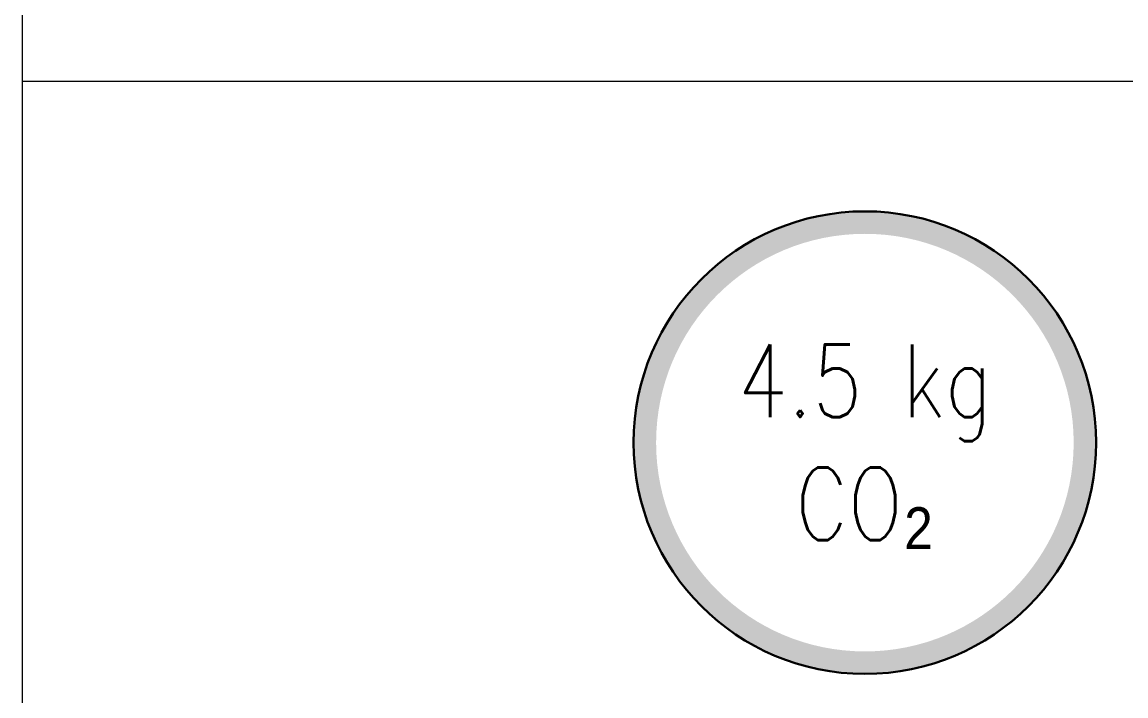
# Model space of a CAD drawing. Header units: millimetres. Extents: x -194958 to 83200, y -72620 to 64568.
# Drawn here: x -193516 to -191999, y -37509 to -36582 of the extents above; entities that cross this region are included whole.
import ezdxf
from ezdxf.enums import TextEntityAlignment as Align

# ---------------------------------------------------------------- set-up
doc = ezdxf.new("R2010")
doc.units = ezdxf.units.MM
doc.header["$LTSCALE"] = 200
doc.linetypes.add('CONTINOUS', pattern=[0])
doc.layers.add('_GD-M-FP-FireExtinguisher', color=7, linetype='CONTINOUS', lineweight=30)
doc.layers.add('_GD-P-LegendText&Table', color=7, linetype='Continuous', lineweight=15)
doc.styles.add('0137-T2-P-FF-6-108$0$GD-Romans', font='romans.shx', dxfattribs={"width": 0.8, "height": 2})

# ---------------------------------------------------------------- blocks, each defined once
blk = doc.blocks.new('4.5 kg CO2')
h = blk.add_hatch(color=150)
h.dxf.hatch_style = 1
h.paths.add_polyline_path([(159, 0, 1), (-159, 0, 1)])
h.paths.add_polyline_path([(-143.54, 0, -1), (143.54, 0, -1)], flags=16)
h.paths.add_polyline_path([(-102.17, -7.6), (102.17, -7.6), (102.17, -82.64), (-102.17, -82.64)], flags=8)
h.paths.add_polyline_path([(-70.98, 3.95), (70.98, 3.95), (70.98, 80.53), (-70.98, 80.53)], flags=8)
at = {"color": 150}
blk.add_circle((0, 0), 159, dxfattribs=at)
at = {"color": 150, "style": '0137-T2-P-FF-6-108$0$GD-Romans', "width": 0.8}
blk.add_text('4.5 kg', height=50, dxfattribs=at).set_placement((0, 42.56), align=Align.MIDDLE_CENTER)
at = {"color": 150, "insert": (0, -45.12), "char_height": 50, "width": 133.5859, "attachment_point": 5, "style": '0137-T2-P-FF-6-108$0$GD-Romans'}
blk.add_mtext('CO{\\fISOCPEUR|b0|i0|c0|p34;₂}', dxfattribs=at)

msp = doc.modelspace()

# ---------------------------------------------------------------- linework, layer by layer
at = {"layer": '_GD-P-LegendText&Table'}
for p, q in [((-193516.5, -17473.1), (-193516.5, -40501.6)), ((-193516.5, -36663.5), (-181684.2, -36663.5))]:
    msp.add_line(p, q, dxfattribs=at)

# ---------------------------------------------------------------- block references
at = {"layer": '_GD-M-FP-FireExtinguisher', "xscale": 2, "yscale": 2, "zscale": 2}
msp.add_blockref('4.5 kg CO2', (-192357.6, -37160.6), dxfattribs=at)

doc.saveas('drawing.dxf')
